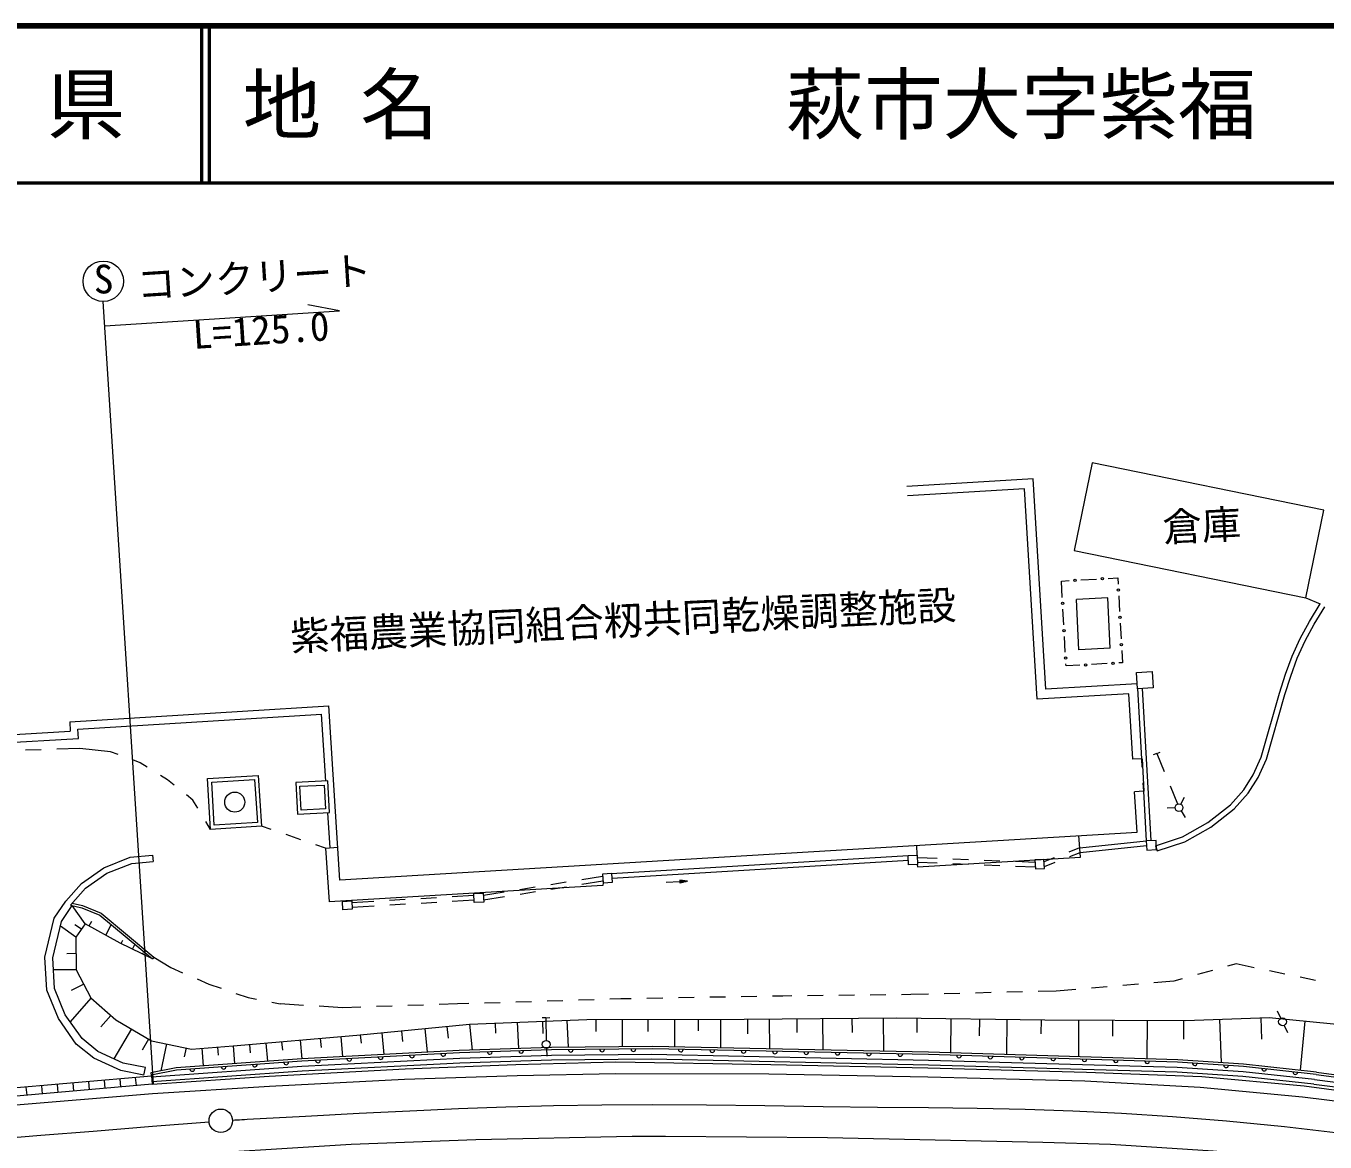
# Model space of a CAD drawing. Units: millimetres, scale not verified. Extents: x 40000 to 680000, y 20000 to 380000.
# Drawn here: x 356559 to 439400, y 308791 to 380000 of the extents above; entities that cross this region are included whole.
import ezdxf
from ezdxf.enums import TextEntityAlignment as Align

# ---------------------------------------------------------------- set-up
doc = ezdxf.new("R2010")
doc.units = ezdxf.units.MM
doc.header["$LTSCALE"] = 1000
doc.linetypes.add('CHAIN', pattern=[18.5, 12, -1.5, 3.5, -1.5])
for name, color, linetype, lineweight in [('M-BGD', 7, 'Continuous', 13), ('M-BMK', 2, 'CHAIN', 13), ('M-BMK-SRVR', 3, 'Continuous', 13), ('M-STR-HTXT', 7, 'Continuous', 13), ('M-STR-STRC', 7, 'Continuous', 13), ('M-TTL', 7, 'Continuous', 25), ('M-TTL-LINE', 7, 'Continuous', 50)]:
    doc.layers.add(name, color=color, linetype=linetype, lineweight=lineweight)
doc.layers.add('M-TTL-TXT', color=7, linetype='Continuous')
doc.styles.add('ＭＳ ゴシック', font='')
doc.styles.get('ＭＳ ゴシック').set_extended_font_data('MS Gothic')

msp = doc.modelspace()

# ---------------------------------------------------------------- linework, layer by layer
at = {"layer": 'M-BGD'}
for p, q in [((420791, 351099), (412738, 350613)), ((420229, 350464), (412774, 350014)), ((421038, 337045), (420229, 350464)), ((421601, 337680), (420791, 351099)), ((423833, 344654), (424831, 344710)), ((425580, 344751), (426179, 344785)), ((426179, 344785), (426201, 344385)), ((422585, 344585), (423084, 344613)), ((422643, 343536), (422585, 344585)), ((425548, 343507), (423550, 343409)), ((423707, 340202), (423550, 343409)), ((425704, 340300), (425548, 343507)), ((426243, 343636), (426299, 342638)), ((438173, 343511), (439092, 343131)), ((438407, 342009), (439092, 343131)), ((422740, 341789), (422685, 342787)), ((438710, 341834), (439391, 342948)), ((426340, 341889), (426396, 340891)), ((437813, 340920), (438407, 342009)), ((438128, 340765), (438710, 341834)), ((422837, 340041), (422782, 341040)), ((437310, 339785), (437813, 340920)), ((437634, 339654), (438128, 340765)), ((425704, 340300), (423707, 340202)), ((426437, 340142), (426480, 339368)), ((436883, 338634), (437310, 339785)), ((437213, 338519), (437634, 339654)), ((422886, 339168), (422879, 339292)), ((423760, 339216), (422886, 339168)), ((425507, 339314), (424508, 339258)), ((426480, 339368), (426256, 339356)), ((427423, 338031), (421601, 337680)), ((436492, 337438), (436883, 338634)), ((436828, 337336), (437213, 338519)), ((426883, 337397), (421038, 337045)), ((426883, 337397), (421038, 337045)), ((427135, 333218), (426883, 337397)), ((427440, 337718), (427697, 333247)), ((427740, 337735), (428299, 328023)), ((435334, 333337), (436492, 337438)), ((435663, 333217), (436828, 337336)), ((359346, 335601), (375878, 336613)), ((376583, 325509), (375878, 336613)), ((359346, 335601), (359380, 335002)), ((359873, 335132), (375411, 336083)), ((375681, 331820), (375411, 336083)), ((350981, 334524), (359380, 335002)), ((359908, 334531), (359873, 335132)), ((354043, 334197), (359908, 334531)), ((359990, 333898), (358531, 333852)), ((361948, 333697), (359990, 333898)), ((357532, 333821), (356532, 333790)), ((362428, 333519), (361948, 333697)), ((363847, 332994), (363366, 333172)), ((427731, 333249), (427135, 333218)), ((427697, 333247), (427728, 332707)), ((427731, 333249), (427840, 331169)), ((428665, 333581), (428434, 333486)), ((428665, 333581), (428896, 333676)), ((428665, 333581), (429137, 332433)), ((434828, 332216), (435334, 333337)), ((435137, 332050), (435663, 333217)), ((364296, 332714), (363847, 332994)), ((434218, 331255), (434828, 332216)), ((365594, 331904), (365144, 332185)), ((366008, 331569), (365594, 331904)), ((368128, 331979), (371376, 332185)), ((368333, 328733), (368128, 331979)), ((368413, 331747), (371142, 331919)), ((368568, 328998), (368413, 331747)), ((371142, 331919), (371316, 329172)), ((371376, 332185), (371581, 328939)), ((375814, 331827), (373762, 331723)), ((373762, 331723), (373865, 329701)), ((374025, 331486), (375577, 331565)), ((374102, 329966), (374025, 331486)), ((375577, 331565), (375653, 330056)), ((375916, 329806), (375814, 331827)), ((427786, 331708), (427817, 331168)), ((429518, 331508), (429990, 330359)), ((434499, 331043), (435137, 332050)), ((367200, 330606), (366786, 330941)), ((367508, 330097), (367200, 330606)), ((427840, 331169), (427261, 331139)), ((427416, 328569), (427261, 331139)), ((427817, 331168), (427999, 328006)), ((430199, 330350), (430429, 330795)), ((433374, 330314), (434218, 331255)), ((433615, 330058), (434499, 331043)), ((373865, 329701), (375916, 329806)), ((375653, 330056), (374102, 329966)), ((375951, 327563), (375809, 329800)), ((429835, 330116), (429336, 330092)), ((430220, 329918), (430491, 329497)), ((431932, 329172), (433374, 330314)), ((432127, 328879), (433615, 330058)), ((368333, 328733), (368025, 329241)), ((371581, 328939), (368333, 328733)), ((371316, 329172), (368568, 328998)), ((372197, 328727), (371581, 328939)), ((430308, 328269), (431932, 329172)), ((430450, 327948), (432127, 328879)), ((374089, 328078), (373143, 328403)), ((376583, 325511), (427416, 328569)), ((423806, 326965), (423700, 328345)), ((428589, 327692), (430308, 328269)), ((375651, 327542), (375035, 327754)), ((375651, 327542), (376450, 327597)), ((375651, 327542), (375887, 324110)), ((413394, 327095), (413371, 327724)), ((423089, 327314), (423759, 327574)), ((423131, 327009), (423783, 327261)), ((423760, 327567), (427999, 328006)), ((423783, 327268), (428014, 327706)), ((428589, 327692), (428700, 327361)), ((428621, 327518), (428668, 327534)), ((428700, 327361), (430450, 327948)), ((361515, 326296), (363206, 326959)), ((361706, 325940), (363299, 326565)), ((363206, 326959), (364633, 327091)), ((363299, 326565), (364670, 326692)), ((364633, 327091), (364670, 326692)), ((393897, 325924), (412820, 327074)), ((393942, 325626), (412838, 326775)), ((413400, 326947), (414656, 326898)), ((413411, 326646), (414670, 326597)), ((413430, 326347), (413421, 326497)), ((413422, 326346), (423806, 326965)), ((415655, 326859), (416654, 326820)), ((415670, 326558), (416669, 326519)), ((417654, 326781), (418653, 326742)), ((417668, 326480), (418667, 326441)), ((419652, 326703), (420908, 326654)), ((419667, 326402), (420926, 326353)), ((421478, 326823), (420900, 326789)), ((420900, 326789), (420934, 326219)), ((421511, 326252), (421478, 326823)), ((421485, 326695), (422156, 326954)), ((421503, 326380), (422198, 326649)), ((360095, 325296), (361515, 326296)), ((360365, 324996), (361706, 325940)), ((391997, 325541), (393328, 325753)), ((393920, 325926), (393318, 325882)), ((393318, 325882), (393359, 325325)), ((393961, 325368), (393920, 325926)), ((420934, 326219), (421511, 326252)), ((359094, 324154), (360095, 325296)), ((359402, 323899), (360365, 324996)), ((393346, 325164), (375887, 324110)), ((385728, 324539), (387059, 324751)), ((388047, 324909), (389034, 325067)), ((388064, 324608), (389052, 324766)), ((390022, 325225), (391009, 325383)), ((390039, 324924), (391027, 325082)), ((392014, 325240), (393350, 325453)), ((393359, 325325), (393346, 325164)), ((393359, 325325), (393961, 325368)), ((398256, 325402), (397392, 325349)), ((398755, 325433), (398251, 325490)), ((398251, 325490), (398261, 325314)), ((398352, 325479), (398252, 325473)), ((398253, 325455), (398452, 325467)), ((398553, 325456), (398254, 325438)), ((398255, 325420), (398654, 325445)), ((398755, 325433), (398256, 325402)), ((398257, 325385), (398656, 325409)), ((398558, 325386), (398258, 325367)), ((398259, 325350), (398459, 325362)), ((398360, 325338), (398260, 325332)), ((398755, 325433), (398261, 325314)), ((358363, 323072), (359094, 324154)), ((359514, 324027), (360163, 323877)), ((376735, 324137), (377334, 324179)), ((376772, 323602), (376735, 324137)), ((377334, 324179), (377370, 323643)), ((378739, 324141), (377342, 324060)), ((380736, 324257), (379738, 324199)), ((380753, 323958), (379754, 323900)), ((382733, 324373), (381734, 324315)), ((382749, 324074), (381751, 324016)), ((385128, 324512), (383731, 324431)), ((385141, 324213), (383747, 324132)), ((385123, 324651), (385723, 324676)), ((385147, 324074), (385123, 324651)), ((385747, 324100), (385147, 324074)), ((385723, 324676), (385747, 324100)), ((385741, 324237), (387077, 324450)), ((358828, 322867), (359508, 323874)), ((359402, 323899), (360117, 323734)), ((360343, 322712), (359508, 323874)), ((360117, 323734), (361269, 323256)), ((360163, 323877), (361348, 323386)), ((361269, 323256), (364620, 320476)), ((361348, 323386), (364716, 320592)), ((377370, 323643), (376772, 323602)), ((378756, 323842), (377362, 323761)), ((357757, 320581), (358363, 323072)), ((358261, 320536), (358828, 322867)), ((359743, 321865), (358763, 322559)), ((360096, 322362), (359682, 322655)), ((360343, 322712), (359743, 321865)), ((362566, 321489), (360343, 322712)), ((360578, 322583), (360748, 322892)), ((361644, 321996), (362002, 322648)), ((359743, 321865), (359765, 319787)), ((364620, 320476), (362566, 321489)), ((362636, 321455), (362738, 321663)), ((359754, 320810), (359161, 320804)), ((363353, 321101), (363502, 321404)), ((364002, 320781), (364042, 320862)), ((357883, 318483), (357757, 320581)), ((358377, 318596), (358261, 320536)), ((359765, 319787), (358307, 319772)), ((359765, 319787), (360687, 317984)), ((364716, 320592), (364620, 320476)), ((364716, 320592), (365800, 319920)), ((365800, 319920), (366551, 319594)), ((433727, 320151), (433188, 320003)), ((434875, 319913), (433727, 320151)), ((367468, 319196), (368219, 318869)), ((429756, 319061), (428492, 318953)), ((430295, 319209), (429756, 319061)), ((432224, 319739), (431259, 319474)), ((436833, 319507), (435854, 319710)), ((438791, 319101), (437812, 319304)), ((358625, 316670), (357883, 318483)), ((359066, 316912), (358377, 318596)), ((360239, 318860), (359445, 318454)), ((368219, 318869), (368999, 318602)), ((369944, 318277), (370724, 318009)), ((405401, 318112), (404823, 318105)), ((407401, 318135), (406401, 318124)), ((409401, 318158), (408401, 318147)), ((411401, 318182), (410401, 318170)), ((412979, 318200), (412401, 318193)), ((414114, 318227), (412979, 318200)), ((416113, 318274), (415113, 318251)), ((418113, 318322), (417113, 318298)), ((420112, 318369), (419112, 318345)), ((422246, 318419), (421112, 318392)), ((423510, 318527), (422246, 318419)), ((425503, 318698), (424506, 318613)), ((427495, 318868), (426499, 318783)), ((360699, 317973), (359384, 316460)), ((360687, 317984), (362287, 316594)), ((370724, 318009), (371258, 317902)), ((372239, 317707), (372773, 317600)), ((374264, 317511), (372774, 317599)), ((376751, 317362), (375262, 317451)), ((377914, 317399), (376751, 317362)), ((379913, 317464), (378913, 317432)), ((381912, 317528), (380912, 317496)), ((384074, 317598), (382911, 317560)), ((384790, 317620), (384074, 317598)), ((386789, 317683), (385789, 317652)), ((388788, 317746), (387788, 317715)), ((390787, 317810), (389787, 317778)), ((392786, 317873), (391786, 317841)), ((394501, 317927), (393785, 317904)), ((395162, 317938), (394501, 317927)), ((397162, 317973), (396162, 317955)), ((399162, 318007), (398162, 317990)), ((401162, 318042), (400162, 318025)), ((403161, 318076), (402161, 318059)), ((404823, 318105), (404161, 318094)), ((359768, 315045), (358625, 316670)), ((360136, 315391), (359066, 316912)), ((361970, 316870), (361329, 316132)), ((362287, 316594), (364565, 315254)), ((384847, 316307), (392320, 316617)), ((389717, 316723), (389467, 316721)), ((389488, 316500), (389521, 315709)), ((389717, 316723), (389967, 316726)), ((389717, 316723), (389732, 315269)), ((391058, 316565), (391129, 314834)), ((392320, 316617), (402354, 316628)), ((392906, 316618), (392907, 315835)), ((394569, 316620), (394570, 314865)), ((396215, 316622), (396216, 315837)), ((397910, 316623), (397912, 314854)), ((399425, 316625), (399426, 315894)), ((400840, 316626), (400842, 314795)), ((402354, 316628), (412071, 316725)), ((402565, 316630), (402574, 315703)), ((403955, 316644), (403974, 314732)), ((405717, 316662), (405726, 315776)), ((407361, 316678), (407382, 314663)), ((409229, 316697), (409238, 315788)), ((411217, 316717), (411238, 314584)), ((412071, 316725), (421535, 316591)), ((413376, 316707), (413363, 315769)), ((415547, 316676), (415516, 314484)), ((417367, 316650), (417352, 315576)), ((419119, 316625), (419087, 314375)), ((421291, 316595), (421279, 315692)), ((421535, 316591), (430472, 316535)), ((423685, 316578), (423670, 314235)), ((425848, 316564), (425842, 315538)), ((428054, 316550), (428039, 314101)), ((430377, 316535), (430370, 315359)), ((430472, 316535), (435832, 316728)), ((432671, 316614), (432770, 313861)), ((435308, 316709), (435358, 315345)), ((435832, 316728), (442676, 316071)), ((436583, 316687), (436365, 317138)), ((438113, 316509), (437812, 313373)), ((363288, 316005), (362170, 314104)), ((377658, 315607), (384847, 316307)), ((377881, 315628), (377933, 315095)), ((379247, 315762), (379382, 314371)), ((380511, 315885), (380578, 315198)), ((381986, 316029), (382133, 314515)), ((383407, 316167), (383481, 315408)), ((384847, 316307), (385008, 314651)), ((386472, 316375), (386498, 315732)), ((387890, 316434), (387959, 314752)), ((436794, 316234), (436998, 315778)), ((360881, 314150), (359768, 315045)), ((361146, 314577), (360136, 315391)), ((364380, 315362), (363964, 314653)), ((364565, 315254), (367104, 314724)), ((365519, 315054), (365160, 313333)), ((367104, 314724), (369762, 314920)), ((368782, 314848), (368821, 314327)), ((369762, 314920), (377658, 315607)), ((369762, 314920), (369860, 313793)), ((370807, 315011), (370853, 314481)), ((371858, 315103), (371958, 313942)), ((372860, 315190), (372907, 314651)), ((374036, 315292), (374140, 314097)), ((375330, 315404), (375381, 314818)), ((376640, 315518), (376752, 314233)), ((390070, 314824), (384194, 314623)), ((396522, 314882), (390070, 314824)), ((414119, 314526), (396522, 314882)), ((362602, 313353), (360881, 314150)), ((362759, 313831), (361146, 314577)), ((374140, 314097), (366146, 313530)), ((366770, 314793), (366651, 314224)), ((367770, 314773), (367853, 313651)), ((384194, 314623), (374140, 314097)), ((384201, 314474), (374149, 313947)), ((384224, 314124), (374161, 313616)), ((390073, 314674), (384201, 314474)), ((390072, 314316), (384224, 314124)), ((390079, 314016), (384236, 313823)), ((389746, 314769), (389768, 314270)), ((396442, 314373), (390072, 314316)), ((396521, 314732), (390073, 314674)), ((396440, 314072), (390079, 314016)), ((414110, 313700), (396440, 314072)), ((414118, 314000), (396442, 314373)), ((414116, 314377), (396521, 314732)), ((430002, 313891), (414116, 314377)), ((429977, 313556), (414118, 314000)), ((430009, 314041), (414120, 314526)), ((434208, 313767), (430009, 314041)), ((364079, 313052), (362602, 313353)), ((364179, 313542), (362759, 313831)), ((364079, 313052), (364179, 313542)), ((366146, 313530), (364517, 313205)), ((364517, 313205), (364547, 313058)), ((366166, 313381), (364547, 313058)), ((374161, 313616), (364571, 312922)), ((374180, 313317), (364597, 312623)), ((374149, 313947), (366166, 313381)), ((384236, 313823), (374180, 313317)), ((429962, 313256), (414110, 313700)), ((434150, 312972), (429962, 313256)), ((434176, 313270), (429977, 313556)), ((434195, 313618), (430002, 313891)), ((438729, 312788), (434176, 313270)), ((438839, 313110), (434195, 313618)), ((438854, 313259), (434208, 313767)), ((438854, 313259), (444144, 312536)), ((364565, 312994), (344620, 311257)), ((364610, 312476), (344666, 310739)), ((357620, 311867), (357574, 312385)), ((358616, 311954), (358571, 312472)), ((359613, 312041), (359567, 312559)), ((360609, 312128), (360563, 312646)), ((361605, 312214), (361559, 312732)), ((362601, 312301), (362556, 312819)), ((363597, 312388), (363552, 312906)), ((364547, 313058), (364565, 312994)), ((364565, 312994), (364610, 312476)), ((438697, 312490), (434150, 312972)), ((438697, 312490), (444041, 311787)), ((438729, 312788), (444095, 312082)), ((438839, 313110), (444117, 312388)), ((356624, 311780), (356578, 312298))]:
    msp.add_line(p, q, dxfattribs=at)
for points in [[(423396, 346529), (438174, 343510), (439319, 349112), (424541, 352131)], [(427440, 337717), (427385, 338752), (428381, 338805), (428436, 337770)], [(427999, 328006), (428028, 327417), (428653, 327448), (428625, 328036)], [(412820, 327074), (413394, 327095), (413416, 326497), (412842, 326476)]]:
    msp.add_lwpolyline(points, close=True, dxfattribs=at)
for points in [[(226747, 295612), (248857, 299090), (264947, 301440), (278765, 303268), (301164, 305949), (313486, 307253), (324004, 308263), (328816, 308701), (344705, 310150), (355167, 311103), (364621, 311886), (372094, 312365), (380702, 312797), (387888, 313038), (394158, 313166), (403926, 313139), (414081, 312941), (424079, 312697), (431448, 312288), (437958, 311682), (444000, 310929), (451611, 309615), (458574, 308098), (463366, 306859)], [(364610, 312476), (372069, 312991), (380734, 313467), (387806, 313748), (394168, 313911), (404055, 313743), (414076, 313523), (424181, 313252), (431544, 312967), (438069, 312381), (444081, 311561), (451719, 310182), (458710, 308559), (463514, 307404)], [(443644, 306943), (437051, 307754), (432269, 308215), (425717, 308625), (421395, 308754), (407675, 309065), (397352, 309153), (395212, 309150), (385257, 308938), (377297, 308626), (365032, 307865), (357441, 307275), (337324, 305461)]]:
    msp.add_lwpolyline(points, dxfattribs=at)
for centre, radius in [((423458, 344633), 75), ((425206, 344731), 75), ((426222, 344011), 75), ((422664, 343161), 75), ((426319, 342264), 75), ((422761, 341414), 75), ((426416, 340516), 75), ((422858, 339667), 75), ((424134, 339237), 75), ((425881, 339335), 75), ((369871, 330479), 640), ((430085, 330128), 250), ((436692, 316462), 250), ((389735, 315019), 250)]:
    msp.add_circle(centre, radius, dxfattribs=at)
for centre, start, end in [((375180, 314001), 182.99909, 2.99909), ((377178, 314106), 182.99909, 2.99909), ((379175, 314210), 182.99909, 2.99909), ((381172, 314315), 182.99909, 2.99909), ((383169, 314420), 182.99909, 2.99909), ((386137, 314540), 181.95279, 1.95279), ((388136, 314608), 181.95279, 1.95279), ((391297, 314685), 180.5203, 0.5203), ((393297, 314703), 180.5203, 0.5203), ((395297, 314721), 180.5203, 0.5203), ((398320, 314696), 178.84168, 358.84168), ((400320, 314656), 178.84168, 358.84168), ((402319, 314615), 178.84168, 358.84168), ((404319, 314575), 178.84168, 358.84168), ((406318, 314534), 178.84168, 358.84168), ((408318, 314494), 178.84168, 358.84168), ((410318, 314453), 178.84168, 358.84168), ((412317, 314413), 178.84168, 358.84168), ((416062, 314317), 178.2507, 358.2507), ((418061, 314256), 178.2507, 358.2507), ((420060, 314195), 178.2507, 358.2507), ((422059, 314134), 178.2507, 358.2507), ((424058, 314073), 178.2507, 358.2507), ((426057, 314012), 178.2507, 358.2507), ((367165, 313452), 184.05387, 4.05387), ((369160, 313593), 184.05387, 4.05387), ((371155, 313735), 184.05387, 4.05387), ((373150, 313876), 184.05387, 4.05387), ((428056, 313951), 178.2507, 358.2507), ((431101, 313820), 176.26863, 356.26863), ((433096, 313690), 176.26863, 356.26863), ((435523, 313473), 173.76222, 353.76222), ((437511, 313256), 173.76222, 353.76222)]:
    msp.add_arc(centre, 150, start, end, dxfattribs=at)
at = {"layer": 'M-BMK'}
for points in [[(369739, 310193), (369885, 310201), (370026, 310209), (370169, 310216), (370320, 310224), (370485, 310232), (370671, 310242), (374375, 310444), (377809, 310626), (381039, 310786), (384135, 310922), (387163, 311032), (390192, 311114), (393289, 311166), (396522, 311186), (399959, 311171), (403668, 311119), (407397, 311062), (410854, 311023), (414107, 310988), (417223, 310946), (420270, 310882), (423314, 310783), (426424, 310637), (429666, 310430), (433108, 310150), (436817, 309783), (440426, 309364)], [(354521, 308972), (357513, 309219), (360839, 309489), (364622, 309795), (368234, 310086)]]:
    msp.add_lwpolyline(points, dxfattribs=at)
at = {"layer": 'M-BMK-SRVR'}
msp.add_circle((368982, 310146), 750, dxfattribs=at)
at = {"layer": 'M-STR-HTXT'}
for p, q in [((376552, 361827), (374524, 362198)), ((361583, 360866), (376552, 361827))]:
    msp.add_line(p, q, dxfattribs=at)
at = {"layer": 'M-STR-STRC'}
msp.add_line((364687, 312524), (361483, 362422), dxfattribs=at)
msp.add_circle((361489, 363711), 1289, dxfattribs=at)
at = {"layer": 'M-TTL', "color": 2, "lineweight": 140}
msp.add_line((680000, 380000), (40000, 380000), dxfattribs=at)
at = {"layer": 'M-TTL-LINE'}
for p, q in [((367750, 380000), (367750, 370000)), ((368250, 380000), (368250, 370000)), ((40000, 370000), (680000, 370000))]:
    msp.add_line(p, q, dxfattribs=at)

# ---------------------------------------------------------------- texts
at = {"layer": 'M-BGD', "style": 'ＭＳ ゴシック'}
for s, p in [('倉庫', (429115, 346537)), ('紫福農業協同組合籾共同乾燥調整施設', (373490, 339584))]:
    msp.add_text(s, height=1833, rotation=2.735, dxfattribs=at).set_placement(p, align=Align.BOTTOM_LEFT)
at = {"layer": 'M-STR-HTXT', "style": 'ＭＳ ゴシック'}
msp.add_text('コンクリート', height=1833, rotation=3.674, dxfattribs=at).set_placement((363706, 362019), align=Align.BOTTOM_LEFT)
msp.add_text('L=125.0', height=1833, rotation=3.674, dxfattribs=at).set_placement((367134, 361222), align=Align.TOP_LEFT)
at = {"layer": 'M-STR-STRC', "style": 'ＭＳ ゴシック'}
msp.add_text('S', height=1833, rotation=1.392, dxfattribs=at).set_placement((360917, 362371), align=Align.BOTTOM_LEFT)
at = {"layer": 'M-TTL-TXT', "style": 'ＭＳ ゴシック'}
msp.add_text('山\u3000口\u3000県', height=3666, dxfattribs=at).set_placement((350375, 375000), align=Align.MIDDLE_CENTER)
for s, p in [('地 名', (370380, 375000)), ('萩市大字紫福', (405024, 375000))]:
    msp.add_text(s, height=3666, dxfattribs=at).set_placement(p, align=Align.MIDDLE_LEFT)

doc.saveas('drawing.dxf')
